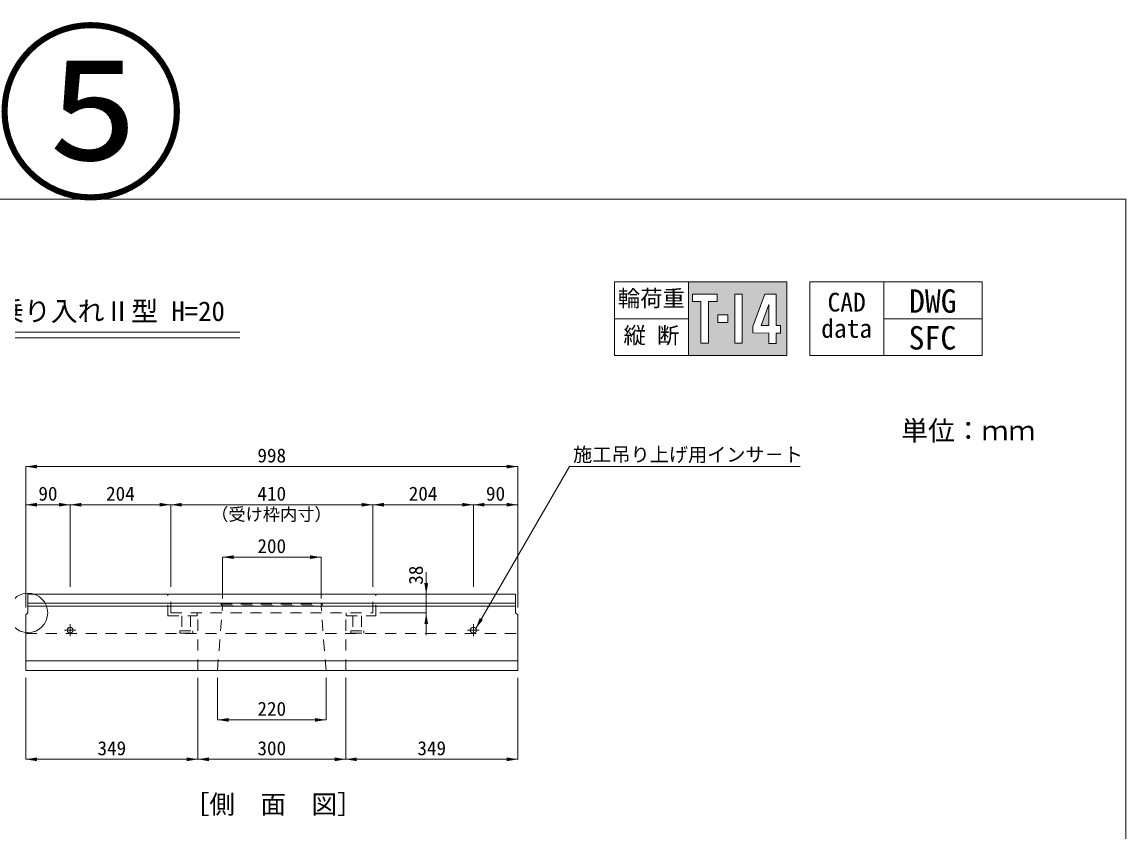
# Model space of a CAD drawing. Units: millimetres at full size. Extents: x -44570 to -19804, y 69050 to 91573.
# Drawn here: x -38657 to -36418, y 73006 to 74650 of the extents above; entities that cross this region are included whole.
import ezdxf
from ezdxf.enums import TextEntityAlignment as Align

# ---------------------------------------------------------------- set-up
doc = ezdxf.new("R2010")
doc.units = ezdxf.units.MM
doc.header["$LTSCALE"] = 30
doc.linetypes.add('USER1', pattern=[1.35, 0.75, -0.6])
doc.linetypes.add('USER2', pattern=[28.575, 19.05, -3.175, 3.175, -3.175])
for name, color, linetype, lineweight in [('0_2', 7, 'Continuous', 20), ('側溝・本体', 7, 'Continuous', 20), ('寸法線', 7, 'Continuous', 9), ('本体', 2, 'Continuous', 9), ('枠', 5, 'Continuous', 5), ('ｲﾝｻｰﾄ', 3, 'USER1', 5), ('ｸﾞﾚｰﾁﾝｸﾞ', 7, 'Continuous', 5), ('ﾊｯﾁﾝｸﾞ', 7, 'Continuous', 5)]:
    doc.layers.add(name, color=color, linetype=linetype, lineweight=lineweight)
doc.layers.add('補助線', color=1, linetype='Continuous')
doc.layers.add('集水桝', color=7, linetype='Continuous')
doc.styles.add('ＭＳ ゴシック', font='')
doc.styles.get('ＭＳ ゴシック').set_extended_font_data('MS Gothic')

# ---------------------------------------------------------------- blocks, each defined once
blk = doc.blocks.new('filled_arrow')
at = {"color": 0, "linetype": 'Continuous', "lineweight": -2}
blk.add_solid([(7.5, 1.25), (0, 0), (7.5, -1.25)], dxfattribs=at)

msp = doc.modelspace()

# ---------------------------------------------------------------- hatches: boundary and pattern name
at = {"layer": 'ﾊｯﾁﾝｸﾞ'}
h = msp.add_hatch(color=256, dxfattribs=at)
h.paths.add_polyline_path([(-37305.83, 74122.62), (-37305.83, 73972.62), (-37105.83, 73972.62), (-37105.83, 74122.62)])
h.paths.add_polyline_path([(-37211.9, 74097.62), (-37196.9, 74097.62), (-37196.9, 73997.62), (-37211.9, 73997.62)], flags=16)
h.paths.add_polyline_path([(-37247.75, 74082.62), (-37265.25, 74082.62), (-37265.25, 73997.62), (-37280.25, 73997.62), (-37280.25, 74082.62), (-37297.75, 74082.62), (-37297.75, 74097.62), (-37247.75, 74097.62)], flags=16)
h.paths.add_polyline_path([(-37225.83, 74055.12), (-37225.83, 74040.12), (-37245.83, 74040.12), (-37245.83, 74055.12)], flags=16)
h.paths.add_polyline_path([(-37150.9, 74097.62), (-37127.55, 74097.62), (-37127.55, 74033.87), (-37119.05, 74033.87), (-37119.05, 74018.48), (-37127.55, 74018.48), (-37127.55, 73997.48), (-37142.55, 73997.48), (-37142.55, 74018.47), (-37174.78, 74018.86), (-37174.78, 74031.77)], flags=16)
msp.add_hatch(color=256, dxfattribs=at).paths.add_polyline_path([(-37142.55, 74076.65), (-37158.06, 74033.87), (-37142.55, 74033.76)])
msp.add_hatch(color=256, dxfattribs=at).paths.add_polyline_path([(-37142.55, 74076.65), (-37158.06, 74033.87), (-37142.55, 74033.76)])

# ---------------------------------------------------------------- linework, layer by layer
at = {"layer": '0_2'}
for p, q in [((-37455.83, 74122.62), (-37105.83, 74122.62)), ((-37455.83, 74122.62), (-37455.83, 73972.62)), ((-37305.83, 74122.62), (-37305.83, 73972.62)), ((-37105.83, 74122.62), (-37105.83, 73972.62)), ((-37059.61, 74122.62), (-37059.61, 73972.62)), ((-37059.61, 74122.62), (-36709.61, 74122.62)), ((-36909.61, 74122.62), (-36909.61, 73972.62)), ((-36709.61, 74122.62), (-36709.61, 73972.62)), ((-37455.83, 74047.62), (-37305.83, 74047.62)), ((-36909.61, 74047.62), (-36709.61, 74047.62)), ((-39778.78, 74020.08), (-38215.88, 74020.08)), ((-39778.78, 74008.83), (-38215.7, 74008.83)), ((-37455.83, 73972.62), (-37105.83, 73972.62)), ((-37059.61, 73972.62), (-36709.61, 73972.62))]:
    msp.add_line(p, q, dxfattribs=at)
at = {"layer": '側溝・本体', "linetype": 'USER1', "lineweight": 9}
for p, q in [((-38253.98, 73468.28), (-38250.97, 73465.02)), ((-38253.98, 73468.28), (-38047.96, 73468.28)), ((-38250.97, 73465.02), (-38050.97, 73465.02)), ((-38047.96, 73468.28), (-38050.97, 73465.02))]:
    msp.add_line(p, q, dxfattribs=at)
at = {"layer": '寸法線'}
for p, q in [((-38649.97, 73747.48), (-37651.97, 73747.48)), ((-38649.97, 73503.44), (-38649.97, 73747.48)), ((-37651.97, 73503.44), (-37651.97, 73747.48)), ((-38649.97, 73670.08), (-38559.97, 73670.08)), ((-38649.97, 73461.43), (-38649.97, 73670.08)), ((-38559.97, 73503.44), (-38559.97, 73670.08)), ((-38559.97, 73670.08), (-38355.97, 73670.08)), ((-38559.97, 73503.44), (-38559.97, 73670.08)), ((-38355.97, 73670.08), (-37945.97, 73670.08)), ((-38355.97, 73503.44), (-38355.97, 73670.08)), ((-38355.97, 73503.44), (-38355.97, 73670.08)), ((-37945.97, 73503.44), (-37945.97, 73670.08)), ((-37945.97, 73670.08), (-37741.97, 73670.08)), ((-37945.97, 73503.44), (-37945.97, 73670.08)), ((-37741.97, 73503.44), (-37741.97, 73670.08)), ((-37741.97, 73670.08), (-37651.97, 73670.08)), ((-37741.97, 73503.44), (-37741.97, 73670.08)), ((-37651.97, 73461.43), (-37651.97, 73670.08)), ((-38250.97, 73563.68), (-38050.97, 73563.68)), ((-38250.97, 73480.02), (-38250.97, 73563.68)), ((-38050.97, 73480.02), (-38050.97, 73563.68)), ((-37837.62, 73405.44), (-37837.62, 73533.44)), ((-37925.97, 73488.44), (-37837.62, 73488.44)), ((-37931.97, 73450.44), (-37837.62, 73450.44)), ((-38649.97, 73318.44), (-38649.97, 73153.44)), ((-38300.97, 73318.44), (-38300.97, 73153.44)), ((-38300.97, 73318.44), (-38300.97, 73153.44)), ((-38261.1, 73318.44), (-38261.1, 73233.44)), ((-38040.84, 73318.44), (-38040.84, 73233.44)), ((-38000.97, 73318.44), (-38000.97, 73153.44)), ((-38000.97, 73318.44), (-38000.97, 73153.44)), ((-37651.97, 73318.44), (-37651.97, 73153.44)), ((-38261.1, 73233.44), (-38040.84, 73233.44)), ((-38649.97, 73153.44), (-38300.97, 73153.44)), ((-38300.97, 73153.44), (-38000.97, 73153.44)), ((-38000.97, 73153.44), (-37651.97, 73153.44))]:
    msp.add_line(p, q, dxfattribs=at)
at = {"layer": '寸法線', "linetype": 'USER2'}
for p, q in [((-38559.97, 73427.47), (-38559.97, 73403.4)), ((-37741.97, 73427.47), (-37741.97, 73403.4)), ((-38571.57, 73415.44), (-38548.37, 73415.44)), ((-37753.57, 73415.44), (-37730.36, 73415.44))]:
    msp.add_line(p, q, dxfattribs=at)
at = {"layer": '寸法線'}
msp.add_lwpolyline([(-37737.01, 73418.82), (-37547.1, 73747.48), (-37079.25, 73747.48)], dxfattribs=at)
msp.add_circle((-38645.47, 73450.44), 40, dxfattribs=at)
at = {"layer": '本体', "lineweight": 20}
for p, q in [((-38645.47, 73488.44), (-37656.47, 73488.44)), ((-38645.47, 73488.44), (-38645.47, 73450.44)), ((-37656.47, 73488.44), (-37656.47, 73450.44)), ((-38649.97, 73446.43), (-38645.47, 73450.44)), ((-37651.97, 73446.43), (-37656.47, 73450.44)), ((-38649.97, 73446.43), (-38649.97, 73333.44)), ((-37651.97, 73446.43), (-37651.97, 73333.44)), ((-38649.97, 73333.44), (-37651.97, 73333.44))]:
    msp.add_line(p, q, dxfattribs=at)
at = {"layer": '本体'}
for p, q in [((-38645.47, 73470.44), (-37656.47, 73470.44)), ((-38645.47, 73464.43), (-37656.47, 73464.43)), ((-38649.97, 73353.44), (-37651.97, 73353.44))]:
    msp.add_line(p, q, dxfattribs=at)
at = {"layer": '本体', "linetype": 'USER1'}
for p, q in [((-38300.97, 73333.44), (-38300.97, 73450.44)), ((-38261.1, 73333.44), (-38250.97, 73465.02)), ((-38040.84, 73333.44), (-38050.97, 73465.02)), ((-38000.97, 73333.44), (-38000.97, 73450.44)), ((-38649.97, 73408.44), (-37651.97, 73408.44))]:
    msp.add_line(p, q, dxfattribs=at)
at = {"layer": '枠', "lineweight": 20}
for p in [(-40618.22, 74290.14), (-36418.22, 71395.14)]:
    msp.add_line(p, (-36418.22, 74290.14), dxfattribs=at)
at = {"layer": 'ｲﾝｻｰﾄ'}
for p, q in [((-38333.22, 73444.44), (-38333.22, 73413.82)), ((-38315.72, 73444.44), (-38315.72, 73413.82)), ((-37986.22, 73444.44), (-37986.22, 73413.82)), ((-37968.72, 73444.44), (-37968.72, 73413.82)), ((-38337.59, 73413.82), (-38337.59, 73409.44)), ((-38337.59, 73413.82), (-38311.34, 73413.82)), ((-38337.59, 73409.44), (-38311.34, 73409.44)), ((-38311.34, 73413.82), (-38311.34, 73409.44)), ((-37990.59, 73413.82), (-37990.59, 73409.44)), ((-37990.59, 73413.82), (-37964.34, 73413.82)), ((-37990.59, 73409.44), (-37964.34, 73409.44)), ((-37964.34, 73413.82), (-37964.34, 73409.44))]:
    msp.add_line(p, q, dxfattribs=at)
at = {"layer": 'ｲﾝｻｰﾄ', "linetype": 'Continuous'}
for centre in [(-38559.97, 73415.44), (-37741.97, 73415.44)]:
    msp.add_circle(centre, 6, dxfattribs=at)
at = {"layer": 'ｸﾞﾚｰﾁﾝｸﾞ', "linetype": 'USER1', "lineweight": 9}
for p, q in [((-38361.97, 73444.44), (-38361.97, 73488.44)), ((-38355.97, 73450.44), (-38355.97, 73488.44)), ((-37945.97, 73450.44), (-37945.97, 73488.44)), ((-37939.97, 73444.44), (-37939.97, 73488.44)), ((-38355.97, 73450.44), (-37945.97, 73450.44)), ((-38301.97, 73450.44), (-38301.97, 73444.44)), ((-37999.97, 73450.44), (-37999.97, 73444.44)), ((-38361.97, 73444.44), (-38301.97, 73444.44)), ((-37999.97, 73444.44), (-37939.97, 73444.44))]:
    msp.add_line(p, q, dxfattribs=at)
at = {"layer": 'ﾊｯﾁﾝｸﾞ'}
for p, q in [((-37297.75, 74097.62), (-37247.75, 74097.62)), ((-37297.75, 74097.62), (-37297.75, 74082.62)), ((-37247.75, 74097.62), (-37247.75, 74082.62)), ((-37297.75, 74082.62), (-37280.25, 74082.62)), ((-37280.25, 74082.62), (-37280.25, 73997.62)), ((-37265.25, 74082.62), (-37265.25, 73997.62)), ((-37265.25, 74082.62), (-37247.75, 74082.62)), ((-37245.83, 74055.12), (-37225.83, 74055.12)), ((-37245.83, 74040.12), (-37245.83, 74055.12)), ((-37225.83, 74055.12), (-37225.83, 74040.12)), ((-37225.83, 74040.12), (-37245.83, 74040.12)), ((-37280.25, 73997.62), (-37265.25, 73997.62))]:
    msp.add_line(p, q, dxfattribs=at)
at = {"layer": 'ﾊｯﾁﾝｸﾞ', "lineweight": 9}
for points in [[(-37196.9, 73997.62), (-37196.9, 74097.62), (-37211.9, 74097.62), (-37211.9, 73997.62)], [(-37174.78, 74018.86), (-37174.78, 74031.77), (-37150.9, 74097.62), (-37127.55, 74097.62), (-37127.55, 74033.87), (-37119.05, 74033.87), (-37119.05, 74018.48), (-37127.55, 74018.48), (-37127.55, 73997.48), (-37142.55, 73997.48), (-37142.55, 74018.47)], [(-37158.06, 74033.87), (-37142.55, 74076.65), (-37142.55, 74033.76)]]:
    msp.add_lwpolyline(points, close=True, dxfattribs=at)

# ---------------------------------------------------------------- block references
at = {"layer": '寸法線', "xscale": 3, "yscale": 3}
for p in [(-38649.97, 73747.48), (-38649.97, 73670.08), (-38559.97, 73670.08), (-38355.97, 73670.08), (-37945.97, 73670.08), (-37741.97, 73670.08), (-38250.97, 73563.68), (-38261.1, 73233.44), (-38649.97, 73153.44), (-38300.97, 73153.44), (-38000.97, 73153.44)]:
    msp.add_blockref('filled_arrow', p, dxfattribs=at)
for p, rotation in [((-37651.97, 73747.48), 180), ((-38559.97, 73670.08), 180), ((-38355.97, 73670.08), 180), ((-37945.97, 73670.08), 180), ((-37741.97, 73670.08), 180), ((-37651.97, 73670.08), 180), ((-38050.97, 73563.68), 180), ((-37837.62, 73488.44), 90), ((-37837.62, 73450.44), 270), ((-37737.01, 73418.82), 60), ((-38040.84, 73233.44), 180), ((-38300.97, 73153.44), 180), ((-38000.97, 73153.44), 180), ((-37651.97, 73153.44), 180)]:
    msp.add_blockref('filled_arrow', p, dxfattribs=dict(at, rotation=rotation))

# ---------------------------------------------------------------- texts
at = {"layer": '0_2', "style": 'ＭＳ ゴシック'}
for s, p in [('ＩＢＣ排水側溝 上部集水桝 セミフラット 乗り入れⅡ型 H=20', (-39007.29, 74062.81)), ('単位：ｍｍ', (-36738.13, 73820.49))]:
    msp.add_text(s, height=39.88, dxfattribs=at).set_placement(p, align=Align.MIDDLE_CENTER)
for s, height, p in [('（受け枠内寸）', 25.63, (-38273.97, 73630.08)), ('［側\u3000面\u3000図］', 37.98, (-38329.21, 73031.65))]:
    msp.add_text(s, height=height, dxfattribs=at).set_placement(p, align=Align.BOTTOM_LEFT)
at = {"layer": '寸法線', "style": 'ＭＳ ゴシック'}
for s, p in [('998', (-38150.97, 73769.98)), ('90', (-38604.97, 73692.58)), ('204', (-38457.97, 73692.58)), ('410', (-38150.97, 73692.58)), ('204', (-37843.97, 73692.58)), ('90', (-37696.97, 73692.58)), ('200', (-38150.97, 73586.18)), ('220', (-38150.97, 73255.94)), ('349', (-38475.47, 73175.94)), ('300', (-38150.97, 73175.94)), ('349', (-37826.47, 73175.94))]:
    msp.add_text(s, height=28.48, dxfattribs=at).set_placement(p, align=Align.MIDDLE_CENTER)
msp.add_text('施工吊り上げ用インサ－ト', height=28.48, dxfattribs=at).set_placement((-37539.6, 73786.07), align=Align.TOP_LEFT)
msp.add_text('38', height=28.48, rotation=90, dxfattribs=at).set_placement((-37858.62, 73527.11), align=Align.MIDDLE_CENTER)
at = {"layer": '補助線', "style": 'ＭＳ ゴシック'}
msp.add_text('⑤', height=284.8, dxfattribs=at).set_placement((-38518.22, 74235.51), align=Align.BOTTOM_CENTER)
at = {"layer": '集水桝', "style": 'ＭＳ ゴシック'}
for s, p in [('DWG', (-36858.33, 74045.47)), ('SFC', (-36859.19, 73970.76))]:
    msp.add_text(s, height=47.47, dxfattribs=at).set_placement(p, align=Align.BOTTOM_LEFT)
at = {"layer": 'ﾊｯﾁﾝｸﾞ', "style": 'ＭＳ ゴシック'}
for s, p in [('輪荷重', (-37380.83, 74088.82)), ('縦 断', (-37380.83, 74013.82))]:
    msp.add_text(s, height=33.23, dxfattribs=at).set_placement(p, align=Align.MIDDLE_CENTER)
for s, p in [('CAD', (-37023.46, 74100.18)), ('data', (-37036.41, 74046.85))]:
    msp.add_text(s, height=37.98, dxfattribs=at).set_placement(p, align=Align.TOP_LEFT)

doc.saveas('drawing.dxf')
